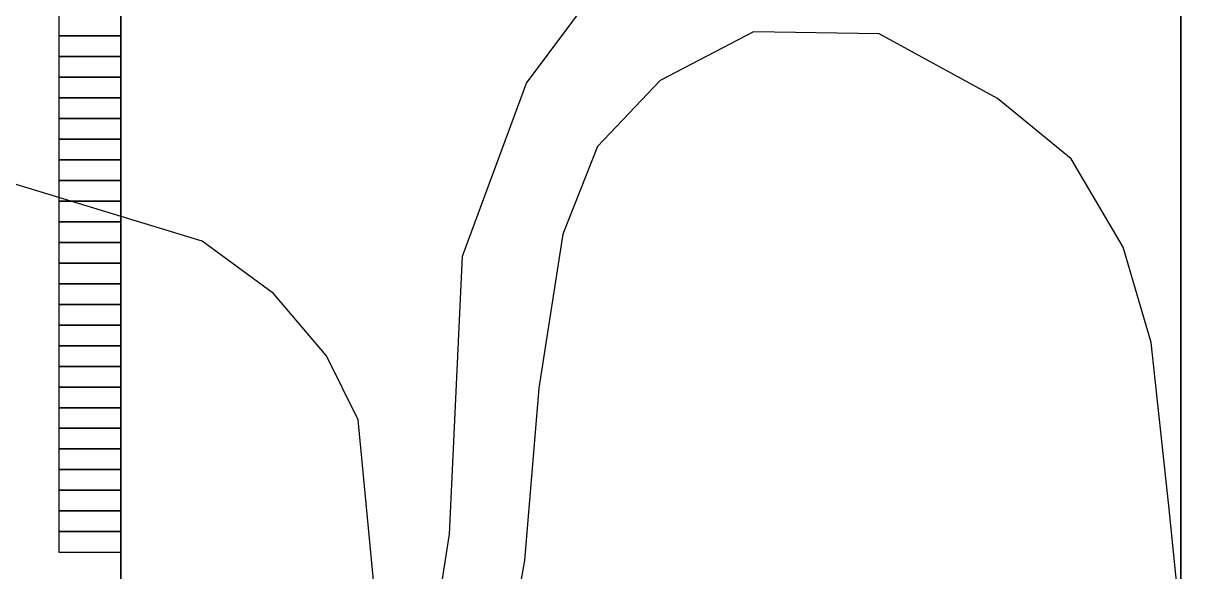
# Model space of a CAD drawing. Extents: x 1140139 to 1163904, y 18967063 to 18979615.
# Drawn here: x 1154172 to 1155023, y 18975571 to 18975969 of the extents above; entities that cross this region are included whole.
import ezdxf

# ---------------------------------------------------------------- set-up
doc = ezdxf.new("R2010")
doc.units = 0
doc.header["$MEASUREMENT"] = 0
doc.layers.get('0').update_dxf_attribs({"linetype": 'CONTINUOUS'})
for name, color, linetype in [('LEVEL_1', 19, 'CONTINUOUS'), ('LEVEL_2', 19, 'CONTINUOUS'), ('PENA01', 2, 'CONTINUOUS'), ('QUADRAS', 7, 'CONTINUOUS')]:
    doc.layers.add(name, color=color, linetype=linetype)

msp = doc.modelspace()

# ---------------------------------------------------------------- linework, layer by layer
for points in [[(1154242.81, 18975959.91), (1154242.81, 18975974.91), (1154197.81, 18975974.91), (1154197.81, 18975959.91)], [(1154242.81, 18975944.91), (1154242.81, 18975959.91), (1154197.81, 18975959.91), (1154197.81, 18975944.91)], [(1154242.81, 18975929.91), (1154242.81, 18975944.91), (1154197.81, 18975944.91), (1154197.81, 18975929.91)], [(1154242.81, 18975914.91), (1154242.81, 18975929.91), (1154197.81, 18975929.91), (1154197.81, 18975914.91)], [(1154242.81, 18975899.91), (1154242.81, 18975914.91), (1154197.81, 18975914.91), (1154197.81, 18975899.91)], [(1154242.81, 18975884.91), (1154242.81, 18975899.91), (1154197.81, 18975899.91), (1154197.81, 18975884.91)], [(1154242.81, 18975869.91), (1154242.81, 18975884.91), (1154197.81, 18975884.91), (1154197.81, 18975869.91)], [(1154242.81, 18975854.91), (1154242.81, 18975869.91), (1154197.81, 18975869.91), (1154197.81, 18975854.91)], [(1154242.81, 18975839.91), (1154242.81, 18975854.91), (1154197.81, 18975854.91), (1154197.81, 18975839.91)], [(1154242.81, 18975824.91), (1154242.81, 18975839.91), (1154197.81, 18975839.91), (1154197.81, 18975824.91)], [(1154242.81, 18975809.91), (1154242.81, 18975824.91), (1154197.81, 18975824.91), (1154197.81, 18975809.91)], [(1154242.81, 18975794.91), (1154242.81, 18975809.91), (1154197.81, 18975809.91), (1154197.81, 18975794.91)], [(1154242.81, 18975779.91), (1154242.81, 18975794.91), (1154197.81, 18975794.91), (1154197.81, 18975779.91)], [(1154242.81, 18975764.91), (1154242.81, 18975779.91), (1154197.81, 18975779.91), (1154197.81, 18975764.91)], [(1154242.81, 18975749.91), (1154242.81, 18975764.91), (1154197.81, 18975764.91), (1154197.81, 18975749.91)], [(1154242.81, 18975734.91), (1154242.81, 18975749.91), (1154197.81, 18975749.91), (1154197.81, 18975734.91)], [(1154242.81, 18975719.91), (1154242.81, 18975734.91), (1154197.81, 18975734.91), (1154197.81, 18975719.91)], [(1154242.81, 18975704.91), (1154242.81, 18975719.91), (1154197.81, 18975719.91), (1154197.81, 18975704.91)], [(1154242.81, 18975689.91), (1154242.81, 18975704.91), (1154197.81, 18975704.91), (1154197.81, 18975689.91)], [(1154242.81, 18975674.91), (1154242.81, 18975689.91), (1154197.81, 18975689.91), (1154197.81, 18975674.91)], [(1154242.81, 18975659.91), (1154242.81, 18975674.91), (1154197.81, 18975674.91), (1154197.81, 18975659.91)], [(1154242.81, 18975644.91), (1154242.81, 18975659.91), (1154197.81, 18975659.91), (1154197.81, 18975644.91)], [(1154242.81, 18975629.91), (1154242.81, 18975644.91), (1154197.81, 18975644.91), (1154197.81, 18975629.91)], [(1154242.81, 18975614.91), (1154242.81, 18975629.91), (1154197.81, 18975629.91), (1154197.81, 18975614.91)], [(1154242.81, 18975599.91), (1154242.81, 18975614.91), (1154197.81, 18975614.91), (1154197.81, 18975599.91)], [(1154242.81, 18975584.91), (1154242.81, 18975599.91), (1154197.81, 18975599.91), (1154197.81, 18975584.91)]]:
    msp.add_lwpolyline(points, close=True)
at = {"layer": 'LEVEL_1', "color": 5, "linetype": 'Continuous'}
msp.add_lwpolyline([(1154449.937, 18975396.931), (1154481.456, 18975597.968), (1154491.017, 18975799.816), (1154537.378, 18975925.578), (1154620.586, 18976036.789), (1154708.859, 18976106.055), (1154824.201, 18976194.1), (1154861.093, 18976241.089), (1154925.854, 18976328.806)], dxfattribs=at)
at = {"layer": 'LEVEL_2', "color": 7, "linetype": 'Continuous'}
for p, q in [((1154702.401, 18975962.923), (1154634.465, 18975927.371)), ((1154793.74, 18975961.447), (1154702.401, 18975962.923)), ((1154879.612, 18975914.495), (1154793.74, 18975961.447)), ((1154634.465, 18975927.371), (1154588.93, 18975879.57)), ((1154933.23, 18975870.639), (1154879.612, 18975914.495)), ((1154588.93, 18975879.57), (1154563.758, 18975815.79)), ((1154970.873, 18975806.438), (1154933.23, 18975870.639)), ((1154301.832, 18975810.906), (1154122.928, 18975865.107)), ((1154563.758, 18975815.79), (1154546.359, 18975704.141)), ((1154353.756, 18975772.823), (1154301.832, 18975810.906)), ((1154991.196, 18975737.168), (1154970.873, 18975806.438)), ((1154392.092, 18975727.629), (1154353.756, 18975772.823)), ((1155004.012, 18975618.692), (1154991.196, 18975737.168)), ((1154415.148, 18975681.098), (1154392.092, 18975727.629)), ((1154546.359, 18975704.141), (1154536.081, 18975578.905)), ((1154435.158, 18975474.153), (1154415.148, 18975681.098)), ((1155012.442, 18975536.539), (1155004.012, 18975618.692)), ((1154536.081, 18975578.905), (1154524.149, 18975512.732))]:
    msp.add_line(p, q, dxfattribs=at)
at = {"layer": 'PENA01'}
msp.add_lwpolyline([(1156614.39, 18974801.634), (1157384.04, 18976515.623), (1157370.455, 18976521.989), (1156823.996, 18976525.486), (1156349.219, 18975467.4), (1156546.041, 18975379.084), (1156535.865, 18975322.558), (1156401.269, 18975346.628), (1156202.806, 18975364.91), (1154912.81, 18975364.91), (1154912.81, 18974864.91), (1154842.81, 18974864.91), (1154842.81, 18975004.91), (1154882.81, 18975004.91), (1154882.81, 18975409.91), (1155012.81, 18975409.91), (1155012.81, 18976537.079), (1154242.81, 18976537.079), (1154242.81, 18975562.91), (1154122.806, 18975562.91)], dxfattribs=at)
at = {"layer": 'QUADRAS'}
msp.add_lwpolyline([(1154242.81, 18976537.079), (1155012.81, 18976537.079), (1155012.81, 18975409.91), (1154242.81, 18975409.91)], close=True, dxfattribs=at)

doc.saveas('drawing.dxf')
